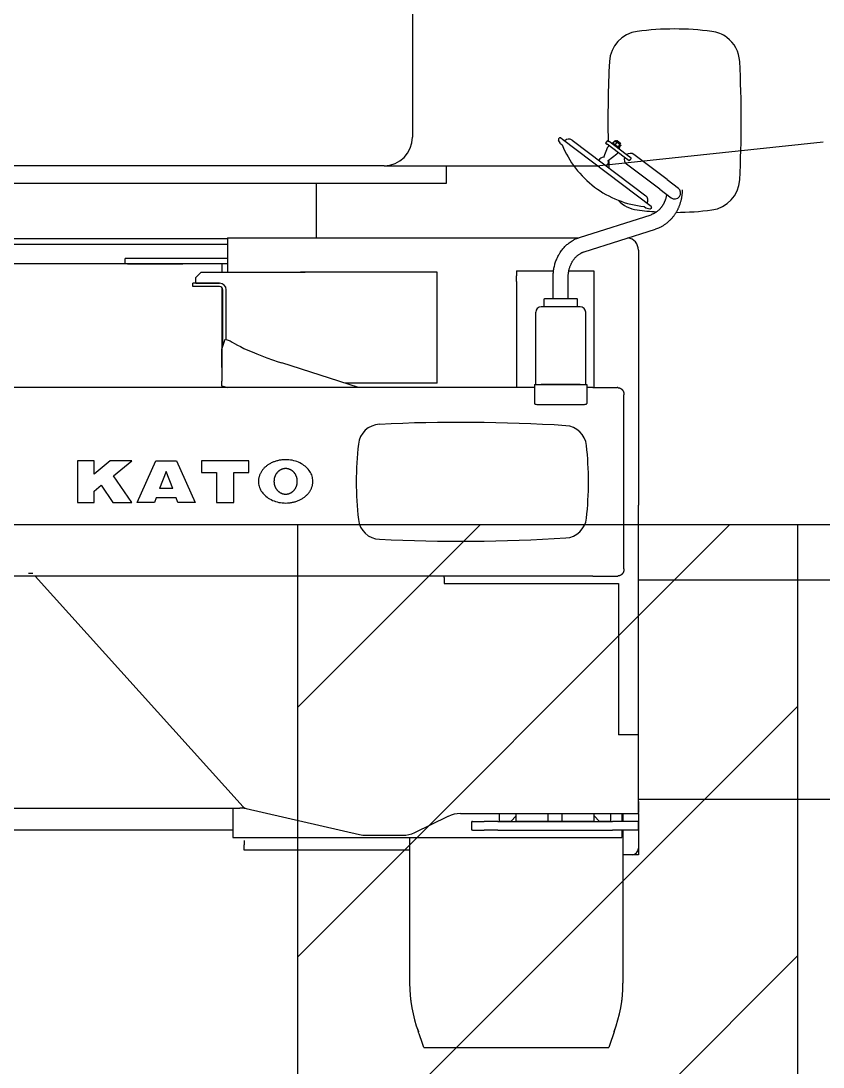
# Model space of a CAD drawing. Header units: millimetres. Extents: x -2078669 to -1085629, y -5987148 to 310365.
# Drawn here: x -1510401 to -1503181, y -1551335 to -1541923 of the extents above; entities that cross this region are included whole.
import ezdxf

# ---------------------------------------------------------------- set-up
doc = ezdxf.new("R2010")
doc.units = ezdxf.units.MM
doc.header["$LTSCALE"] = 500
for name, color, linetype, lineweight in [('D-BYP-STR8', 5, 'Continuous', 25), ('D-BYP-STRA', 1, 'Continuous', 25), ('D-BYP-STRB', 5, 'Continuous', 25), ('D-STR-STR1', 2, 'Continuous', 13), ('◆ワイプアウト', 4, 'Continuous', 13)]:
    doc.layers.add(name, color=color, linetype=linetype, lineweight=lineweight)

# ---------------------------------------------------------------- blocks, each defined once
blk = doc.blocks.new('A$Cbc34e4a9')
at = {"layer": 'D-BYP-STRB'}
for p, q in [((4348.2, 2020.3), (4348.2, 1796.5)), ((4618.2, 1792.9), (4777.9, 1672.6)), ((4638.3, 1789.2), (4768.3, 1691.3)), ((4733.1, 1765.4), (4702.2, 1788.7)), ((5087.3, 1787.5), (4685.3, 1745.3)), ((4692.4, 1760.4), (4700.1, 1779)), ((4729.5, 1760.6), (4698.6, 1783.9)), ((4700.4, 1754.4), (4716.1, 1766.9)), ((4806.6, 1720.2), (4746.7, 1765.3)), ((4297, 1745.3), (2149.4, 1745.3)), ((4297, 1745.3), (4685.3, 1745.3)), ((4409.1, 1745.3), (4409.1, 1713.5)), ((4793.5, 1702.9), (4733.6, 1748)), ((4210.1, 1713.5), (2073.1, 1713.5)), ((4174.6, 1713.5), (4174.6, 1615.5)), ((4409.1, 1713.5), (4210.1, 1713.5)), ((4806.6, 1720.2), (4826.8, 1705)), ((4793.5, 1702.9), (4813.7, 1687.6)), ((4649.1, 1616.4), (4777.7, 1657.1)), ((4657.3, 1590.5), (4785.9, 1631.2)), ((4015, 1613.5), (2885, 1613.5)), ((4015, 1603.5), (2885, 1603.5)), ((4015, 1615.5), (4646.5, 1615.5)), ((4015, 1615.5), (4015, 1553.9)), ((4755, 1593.5), (4755, 1490.5)), ((3831.2, 1568.5), (3068.8, 1568.5)), ((4005, 1568.5), (3670.5, 1568.5)), ((4015, 1578.5), (3831.2, 1578.5)), ((3835, 1568.5), (3935, 1568.5)), ((4015, 1568.5), (3935, 1568.5)), ((3968, 1553.9), (4155, 1553.9)), ((4269.7, 1553.9), (4146.5, 1553.9)), ((4392.9, 1553.9), (4269.7, 1553.9)), ((4392.9, 1353.9), (4392.9, 1553.9)), ((4535.5, 1556), (4571.7, 1556)), ((4571.7, 1556), (4602.1, 1556)), ((4601.4, 1506), (4601.4, 1545.6)), ((4628.6, 1506), (4628.6, 1545.6)), ((4629.6, 1556), (4674.5, 1556)), ((4674.5, 1556), (4674.5, 1346)), ((4001, 1533.9), (3953, 1533.9)), ((4001, 1527.9), (3953, 1527.9)), ((3958, 1533.9), (4001, 1533.9)), ((4005, 1526.3), (4005, 1357.5)), ((4535.5, 1537), (4535.5, 1346)), ((4007, 1421), (4007, 1521.9)), ((4013, 1432.2), (4013, 1521.9)), ((4013, 1432.2), (4013, 1521.9)), ((4615, 1506), (4586, 1506)), ((4644, 1506), (4615, 1506)), ((4650, 1491.5), (4580, 1491.5)), ((4755, 1490.5), (4755, 1396.7)), ((4570, 1361.5), (4570, 1481.5)), ((4660, 1361.5), (4660, 1481.5)), ((4005, 1382.1), (4005.1, 1415)), ((4755, 1396.7), (4755, 1290.5)), ((4251, 1346), (4113.2, 1390.4)), ((4568, 1346), (2332, 1346)), ((4269.7, 1353.9), (4226.5, 1353.9)), ((4392.9, 1353.9), (4269.7, 1353.9)), ((4568, 1351.5), (4568, 1317.3)), ((4580, 1351.5), (4650, 1351.5)), ((4650, 1351.5), (4580, 1351.5)), ((4650, 1351.5), (4580, 1351.5)), ((4662, 1351.5), (4662, 1317.3)), ((4662, 1342.5), (4662, 1317.3)), ((4673, 1346), (4716.9, 1346)), ((4728.9, 1197.5), (4728.9, 1333.3)), ((4580, 1315.4), (4650, 1315.4)), ((4755, 1290.5), (4755, 1173)), ((3745, 1214.5), (3745, 1139.5)), ((3775, 1214.5), (3745, 1214.5)), ((3804, 1214.5), (3775, 1190.5)), ((3775, 1190.5), (3775, 1214.5)), ((3843, 1214.5), (3804, 1214.5)), ((3810.3, 1187.4), (3843, 1214.5)), ((3852.9, 1139.5), (3886.4, 1214.5)), ((3886.4, 1214.5), (3923.4, 1214.5)), ((3923.4, 1214.5), (3956.9, 1139.5)), ((4053.4, 1214.5), (3968.4, 1214.5)), ((3968.4, 1214.5), (3968.4, 1193.5)), ((4053.4, 1193.5), (4053.4, 1214.5)), ((3843, 1139.5), (3810.3, 1187.4)), ((3904.9, 1195.2), (3892.8, 1164.5)), ((3917.1, 1164.5), (3904.9, 1195.2)), ((3968.4, 1193.5), (3995.4, 1193.5)), ((3995.4, 1193.5), (3995.4, 1139.5)), ((4026.4, 1139.5), (4026.4, 1193.5)), ((4026.4, 1193.5), (4053.4, 1193.5)), ((4728.9, 1019.7), (4728.9, 1197.5)), ((3788, 1170.3), (3809, 1139.5)), ((3775, 1139.5), (3775, 1159.5)), ((3917.1, 1164.5), (3892.8, 1164.5)), ((4755, 1160), (4755, 1134.5)), ((3745, 1139.5), (3775, 1139.5)), ((3809, 1139.5), (3843, 1139.5)), ((3883.9, 1139.5), (3852.9, 1139.5)), ((3922.8, 1147.5), (3887.1, 1147.5)), ((3956.9, 1139.5), (3925.9, 1139.5)), ((3995.4, 1139.5), (4026.4, 1139.5)), ((4755, 1001.2), (4755, 1121.5)), ((4673, 1007), (3570, 1007)), ((3669, 1007), (4043.4, 591.8)), ((4673, 1007), (4716.9, 1007)), ((4755, 909.7), (4755, 1001.2)), ((5605, 999.5), (4755, 999.5)), ((4405, 993.5), (4719, 993.5)), ((4719, 993.5), (4719, 721.5)), ((4755, 846.4), (4755, 909.7)), ((4755, 729.5), (4755, 846.4)), ((4755, 721.5), (4719, 721.5)), ((4755, 579.5), (4755, 721.5)), ((4755, 605.5), (6259.4, 605.5)), ((2845, 589.5), (4037.4, 589.5)), ((4025, 589.5), (4025, 536.5)), ((4048.6, 588.8), (4253, 541.8)), ((4352.3, 545.4), (4412.7, 574.6)), ((4434.4, 579.5), (4755, 579.5)), ((4456.3, 565.5), (4477.1, 565.5)), ((4501.9, 565.5), (4477.1, 565.5)), ((4501.9, 565.5), (4708.1, 565.5)), ((4525, 565.5), (4505, 565.5)), ((4592.5, 565.5), (4535, 565.5)), ((4617.5, 565.5), (4592.5, 565.5)), ((4638.6, 565.5), (4617.5, 565.5)), ((4675, 565.5), (4638.6, 565.5)), ((4705, 565.5), (4685, 565.5)), ((4732.9, 565.5), (4708.1, 565.5)), ((4753.7, 565.5), (4732.9, 565.5)), ((4755, 579.5), (4755, 517.1)), ((2875, 550.1), (4025, 550.1)), ((4456.3, 549.5), (4477.1, 549.5)), ((4501.9, 549.5), (4477.1, 549.5)), ((4501.9, 549.5), (4708.1, 549.5)), ((4732.9, 549.5), (4708.1, 549.5)), ((4727, 549.5), (4727, 274.6)), ((4727, 549.5), (4727, 275)), ((4753.7, 549.5), (4732.9, 549.5)), ((4025, 536.5), (4725, 536.5)), ((4264.2, 540.5), (4330.6, 540.5)), ((4343, 536.5), (4343, 274.6)), ((4343, 536.5), (4343, 275)), ((4727, 541.4), (4727, 274.6)), ((4727, 541.4), (4727, 276.5)), ((4343, 513.5), (4046.6, 513.5)), ((4727, 505.5), (4727, 274.3)), ((4727, 505.5), (4727, 274.3)), ((4727, 505.5), (4727, 274.7)), ((4727, 505.5), (4727, 276.2)), ((4368.6, 158.5), (4701.4, 158.5))]:
    blk.add_line(p, q, dxfattribs=at)
at = {"layer": 'D-BYP-STRB', "ltscale": 0.183354}
blk.add_line((4614.7, 1785), (4611.1, 1791.4), dxfattribs=at)
at = {"layer": 'D-BYP-STRB', "ltscale": 0.042098}
for p, q in [((4612.2, 1794.9), (4611.2, 1793.6)), ((4778.3, 1669.8), (4777.3, 1668.4))]:
    blk.add_line(p, q, dxfattribs=at)
at = {"layer": 'D-BYP-STRB', "ltscale": 0.100517}
blk.add_line((4615, 1795.3), (4618.2, 1792.9), dxfattribs=at)
at = {"layer": 'D-BYP-STRB', "ltscale": 0.081793}
blk.add_line((4635.7, 1791.2), (4638.3, 1789.2), dxfattribs=at)
at = {"layer": 'D-BYP-STRB', "ltscale": 0.149999}
for p, q in [((4699.3, 1790.9), (4695.7, 1786.1)), ((4741.8, 1758.9), (4738.2, 1754.1))]:
    blk.add_line(p, q, dxfattribs=at)
at = {"layer": 'D-BYP-STRB', "ltscale": 0.093085}
for p, q in [((4699.3, 1790.9), (4702.2, 1788.7)), ((4695.7, 1786.1), (4698.6, 1783.9))]:
    blk.add_line(p, q, dxfattribs=at)
at = {"layer": 'D-BYP-STRB', "ltscale": 0.13656}
for p, q in [((4709.1, 1785.4), (4712.4, 1789.7)), ((4713, 1782.4), (4716.3, 1786.8))]:
    blk.add_line(p, q, dxfattribs=at)
at = {"layer": 'D-BYP-STRB', "ltscale": 0.006377}
blk.add_line((4713.2, 1789.8), (4713, 1789.8), dxfattribs=at)
at = {"layer": 'D-BYP-STRB', "ltscale": 0.191604}
blk.add_line((4719.4, 1785.1), (4713.2, 1789.8), dxfattribs=at)
at = {"layer": 'D-BYP-STRB', "ltscale": 0.0625}
blk.add_line((4716.3, 1790.5), (4714.8, 1788.6), dxfattribs=at)
at = {"layer": 'D-BYP-STRB', "ltscale": 0.003943}
blk.add_line((4716.3, 1790.5), (4716.5, 1790.5), dxfattribs=at)
at = {"layer": 'D-BYP-STRB', "ltscale": 0.196058}
blk.add_line((4716.5, 1790.5), (4722.7, 1785.7), dxfattribs=at)
at = {"layer": 'D-BYP-STRB', "ltscale": 0.094659}
blk.add_line((4614.7, 1785), (4617.7, 1782.7), dxfattribs=at)
at = {"layer": 'D-BYP-STRB', "ltscale": 0.075001}
blk.add_line((4701.9, 1781.4), (4700.1, 1779), dxfattribs=at)
at = {"layer": 'D-BYP-STRB', "ltscale": 0.037499}
for p, q in [((4706.7, 1785.3), (4707.6, 1786.5)), ((4720.3, 1775), (4721.2, 1776.2))]:
    blk.add_line(p, q, dxfattribs=at)
at = {"layer": 'D-BYP-STRB', "ltscale": 0.061686}
for p, q in [((4708.7, 1783.8), (4706.7, 1785.3)), ((4709.6, 1785), (4707.6, 1786.5))]:
    blk.add_line(p, q, dxfattribs=at)
at = {"layer": 'D-BYP-STRB', "ltscale": 0.363314}
for p, q in [((4720.3, 1775), (4708.7, 1783.8)), ((4721.2, 1776.2), (4709.6, 1785))]:
    blk.add_line(p, q, dxfattribs=at)
at = {"layer": 'D-BYP-STRB', "ltscale": 0.136559}
for p, q in [((4718.3, 1778.4), (4721.6, 1782.8)), ((4719.8, 1777.3), (4723.1, 1781.7))]:
    blk.add_line(p, q, dxfattribs=at)
at = {"layer": 'D-BYP-STRB', "ltscale": 0.108247}
blk.add_line((4722.8, 1782.5), (4719.4, 1785.1), dxfattribs=at)
at = {"layer": 'D-BYP-STRB', "ltscale": 0.062501}
blk.add_line((4722.7, 1785.7), (4721.2, 1783.7), dxfattribs=at)
at = {"layer": 'D-BYP-STRB', "ltscale": 0.006376}
blk.add_line((4722.8, 1782.5), (4722.9, 1782.3), dxfattribs=at)
at = {"layer": 'D-BYP-STRB', "ltscale": 0.004926}
blk.add_line((4692.4, 1760.4), (4692.5, 1760.3), dxfattribs=at)
at = {"layer": 'D-BYP-STRB', "ltscale": 0.075}
blk.add_line((4717.9, 1769.3), (4716.1, 1766.9), dxfattribs=at)
at = {"layer": 'D-BYP-STRB', "ltscale": 0.271252}
blk.add_line((4738.2, 1754.1), (4729.5, 1760.6), dxfattribs=at)
at = {"layer": 'D-BYP-STRB', "ltscale": 0.27125}
blk.add_line((4741.8, 1758.9), (4733.1, 1765.4), dxfattribs=at)
at = {"layer": 'D-BYP-STRB', "ltscale": 0.096141}
blk.add_line((4765, 1671.7), (4768.1, 1669.4), dxfattribs=at)
at = {"layer": 'D-BYP-STRB', "ltscale": 0.183355}
blk.add_line((4768.1, 1669.4), (4775.2, 1667.7), dxfattribs=at)
at = {"layer": 'D-BYP-STRB', "ltscale": 0.25}
for p, q in [((3831.2, 1568.5), (3831.2, 1578.5)), ((3958, 1533.9), (3958, 1543.9)), ((4570, 1351.5), (4570, 1361.5)), ((4660, 1351.5), (4660, 1361.5)), ((4570, 1351.5), (4580, 1351.5)), ((4570, 1351.5), (4580, 1351.5)), ((4650, 1351.5), (4660, 1351.5)), ((4650, 1351.5), (4660, 1351.5)), ((4675, 565.5), (4675, 575.5)), ((4045, 513.5), (4045, 523.5))]:
    blk.add_line(p, q, dxfattribs=at)
at = {"layer": 'D-BYP-STRB', "ltscale": 0.096155}
blk.add_line((3835, 1568.5), (3831.2, 1568.5), dxfattribs=at)
at = {"layer": 'D-BYP-STRB', "ltscale": 0.100021}
blk.add_line((4005, 1568.5), (4005, 1564.5), dxfattribs=at)
at = {"layer": 'D-BYP-STRB', "ltscale": 0.241457}
blk.add_line((4014.7, 1568.5), (4005, 1568.5), dxfattribs=at)
at = {"layer": 'D-BYP-STRB', "ltscale": 0.011261}
blk.add_line((4005, 1564.5), (4005, 1564), dxfattribs=at)
at = {"layer": 'D-BYP-STRB', "ltscale": 0.2543}
blk.add_line((4005, 1564), (4005, 1553.9), dxfattribs=at)
at = {"layer": 'D-BYP-STRB', "ltscale": 0.008517}
blk.add_line((4015, 1568.5), (4014.7, 1568.5), dxfattribs=at)
at = {"layer": 'D-BYP-STRB', "ltscale": 0.353553}
for p, q in [((3958, 1543.9), (3968, 1553.9)), ((4535, 575.5), (4525, 565.5)), ((4675, 575.5), (4685, 565.5))]:
    blk.add_line(p, q, dxfattribs=at)
at = {"layer": 'D-BYP-STRB', "ltscale": 0.225}
blk.add_line((4535.5, 1556), (4535.5, 1547), dxfattribs=at)
at = {"layer": 'D-BYP-STRB', "ltscale": 0.15}
blk.add_line((3953, 1527.9), (3953, 1533.9), dxfattribs=at)
at = {"layer": 'D-BYP-STRB', "ltscale": 0.3375}
for p, q in [((4585, 1491.5), (4585, 1505)), ((4645, 1491.5), (4645, 1505))]:
    blk.add_line(p, q, dxfattribs=at)
at = {"layer": 'D-BYP-STRB', "ltscale": 0.468939}
blk.add_line((4005.1, 1415), (4010.8, 1432.9), dxfattribs=at)
at = {"layer": 'D-BYP-STRB', "ltscale": 0.249999}
blk.add_line((4010.8, 1432.9), (4020.3, 1429.9), dxfattribs=at)
at = {"layer": 'D-BYP-STRB', "ltscale": 0.001692}
blk.add_line((4005.1, 1400.4), (4005, 1400.4), dxfattribs=at)
at = {"layer": 'D-BYP-STRB', "ltscale": 0.213986}
blk.add_line((4005, 1382.1), (4005, 1390.7), dxfattribs=at)
at = {"layer": 'D-BYP-STRB', "ltscale": 0.000984}
blk.add_line((4005, 1390.7), (4005, 1390.7), dxfattribs=at)
at = {"layer": 'D-BYP-STRB', "ltscale": 0.197272}
blk.add_line((4005, 1349.6), (4005, 1357.5), dxfattribs=at)
at = {"layer": 'D-BYP-STRB', "ltscale": 0.009631}
blk.add_line((4004.9, 1349.2), (4004.9, 1349.6), dxfattribs=at)
at = {"layer": 'D-BYP-STRB', "ltscale": 0.003011}
blk.add_line((4004.9, 1349.6), (4005, 1349.6), dxfattribs=at)
at = {"layer": 'D-BYP-STRB', "ltscale": 0.272823}
blk.add_line((4004.9, 1349.2), (4015.3, 1346), dxfattribs=at)
at = {"layer": 'D-BYP-STRB', "ltscale": 0.080069}
blk.add_line((4005, 1349.2), (4005, 1346), dxfattribs=at)
at = {"layer": 'D-BYP-STRB', "ltscale": 3.4e-05}
blk.add_line((4383.2, 1347.5), (4383.2, 1347.5), dxfattribs=at)
at = {"layer": 'D-BYP-STRB', "ltscale": 0.3}
for p, q in [((4568, 1351.5), (4580, 1351.5)), ((4650, 1351.5), (4662, 1351.5)), ((4755, 597.5), (4755, 585.5))]:
    blk.add_line(p, q, dxfattribs=at)
at = {"layer": 'D-BYP-STRB', "ltscale": 0.275003}
blk.add_line((4673, 1346), (4662, 1346), dxfattribs=at)
at = {"layer": 'D-BYP-STRB', "ltscale": 0.000937}
blk.add_line((4673, 1346), (4673, 1345.9), dxfattribs=at)
blk.add_line((4673, 1346), (4673, 1345.9), dxfattribs=at)
at = {"layer": 'D-BYP-STRB', "ltscale": 0.003687}
blk.add_line((4755, 1329.8), (4755, 1329.7), dxfattribs=at)
at = {"layer": 'D-BYP-STRB', "ltscale": 0.421861}
blk.add_line((3775, 1159.5), (3788, 1170.3), dxfattribs=at)
at = {"layer": 'D-BYP-STRB', "ltscale": 0.325}
for p, q in [((4755, 1173), (4755, 1160)), ((4755, 1121.5), (4755, 1134.5))]:
    blk.add_line(p, q, dxfattribs=at)
at = {"layer": 'D-BYP-STRB', "ltscale": 0.215127}
blk.add_line((3887.1, 1147.5), (3883.9, 1139.5), dxfattribs=at)
at = {"layer": 'D-BYP-STRB', "ltscale": 0.215128}
blk.add_line((3925.9, 1139.5), (3922.8, 1147.5), dxfattribs=at)
at = {"layer": 'D-BYP-STRB', "ltscale": 0.201971}
for p, q in [((3665, 1011.4), (3656.9, 1011.4)), ((4045.5, 589.5), (4037.4, 589.5))]:
    blk.add_line(p, q, dxfattribs=at)
at = {"layer": 'D-BYP-STRB', "ltscale": 0.062915}
blk.add_line((4405, 1004.5), (4405, 1007), dxfattribs=at)
at = {"layer": 'D-BYP-STRB', "ltscale": 0.275}
blk.add_line((4405, 1004.5), (4405, 993.5), dxfattribs=at)
at = {"layer": 'D-BYP-STRB', "ltscale": 0.000424}
blk.add_line((4755, 944.6), (4755, 944.6), dxfattribs=at)
at = {"layer": 'D-BYP-STRB', "ltscale": 3.7e-05}
blk.add_line((4755, 933.5), (4755, 933.5), dxfattribs=at)
at = {"layer": 'D-BYP-STRB', "ltscale": 0.2}
blk.add_line((4755, 721.5), (4755, 729.5), dxfattribs=at)
at = {"layer": 'D-BYP-STRB', "ltscale": 0.025}
blk.add_line((4755, 601.5), (4755, 602.5), dxfattribs=at)
at = {"layer": 'D-BYP-STRB', "ltscale": 0.078563}
blk.add_line((4045.5, 589.5), (4043.4, 591.8), dxfattribs=at)
at = {"layer": 'D-BYP-STRB', "ltscale": 0.025912}
blk.add_line((4045.5, 589.5), (4046.5, 589.5), dxfattribs=at)
at = {"layer": 'D-BYP-STRB', "ltscale": 0.1}
for p, q in [((4755, 601.5), (4755, 597.5)), ((4535, 575.5), (4535, 579.5)), ((4675, 575.5), (4675, 579.5)), ((4755, 505.5), (4751, 505.5))]:
    blk.add_line(p, q, dxfattribs=at)
at = {"layer": 'D-BYP-STRB', "ltscale": 0.101416}
blk.add_line((4755, 585.5), (4755, 581.4), dxfattribs=at)
at = {"layer": 'D-BYP-STRB', "ltscale": 0.031985}
for p, q in [((4456.3, 565.5), (4455, 565.5)), ((4755, 565.5), (4753.7, 565.5)), ((4456.3, 549.5), (4455, 549.5)), ((4755, 549.5), (4753.7, 549.5))]:
    blk.add_line(p, q, dxfattribs=at)
at = {"layer": 'D-BYP-STRB', "ltscale": 0.4}
for p, q in [((4455, 549.5), (4455, 565.5)), ((4755, 549.5), (4755, 565.5)), ((4755, 549.5), (4755, 565.5))]:
    blk.add_line(p, q, dxfattribs=at)
at = {"layer": 'D-BYP-STRB', "ltscale": 0.35}
for p, q in [((4505, 565.5), (4505, 579.5)), ((4535, 565.5), (4535, 579.5)), ((4592.5, 565.5), (4592.5, 579.5)), ((4617.5, 565.5), (4617.5, 579.5)), ((4705, 565.5), (4705, 579.5)), ((4725, 579.5), (4725, 565.5)), ((4727, 579.5), (4727, 565.5)), ((4727, 579.5), (4727, 565.5)), ((4727, 579.5), (4727, 565.5)), ((4727, 579.5), (4727, 565.5))]:
    blk.add_line(p, q, dxfattribs=at)
at = {"layer": 'D-BYP-STRB', "ltscale": 0.324982}
blk.add_line((4725, 549.5), (4725, 536.5), dxfattribs=at)
at = {"layer": 'D-BYP-STRB', "ltscale": 0.202637}
blk.add_line((4727, 549.5), (4727, 541.4), dxfattribs=at)
at = {"layer": 'D-BYP-STRB', "ltscale": 0.197791}
blk.add_line((4045, 531.4), (4045, 523.5), dxfattribs=at)
at = {"layer": 'D-BYP-STRB', "ltscale": 0.039999}
blk.add_line((4046.6, 513.5), (4045, 513.5), dxfattribs=at)
at = {"layer": 'D-BYP-STRB', "ltscale": 0.28996}
blk.add_line((4755, 517.1), (4755, 505.5), dxfattribs=at)
at = {"layer": 'D-BYP-STRB', "ltscale": 0.410022}
blk.add_line((4743.4, 505.5), (4727, 505.5), dxfattribs=at)
at = {"layer": 'D-BYP-STRB', "ltscale": 0.185287}
blk.add_line((4751, 505.5), (4743.6, 505.5), dxfattribs=at)
at = {"layer": 'D-BYP-STRB', "ltscale": 0.048212}
for p, q in [((4727, 276.5), (4727, 274.6)), ((4727, 276.2), (4727, 274.3))]:
    blk.add_line(p, q, dxfattribs=at)
at = {"layer": 'D-BYP-STRB'}
for points in [[(4713, 1789.8), (4712.9, 1789.8), (4712.8, 1789.8), (4712.7, 1789.8), (4712.6, 1789.8), (4712.5, 1789.8), (4712.4, 1789.7)], [(4712.4, 1789.7), (4712.7, 1789.7), (4713, 1789.6), (4713.2, 1789.5), (4713.5, 1789.4), (4713.7, 1789.3), (4713.9, 1789.1), (4714.1, 1789), (4714.3, 1788.9), (4714.5, 1788.8), (4714.7, 1788.6), (4714.9, 1788.5), (4715.1, 1788.3), (4715.3, 1788.2), (4715.4, 1788), (4715.6, 1787.8), (4715.8, 1787.6), (4715.9, 1787.3), (4716.1, 1787.1), (4716.3, 1786.8)], [(4719.4, 1785.1), (4719.1, 1785.3), (4718.9, 1785.5), (4718.7, 1785.6), (4718.4, 1785.8), (4718.1, 1785.9), (4717.9, 1786.1), (4717.6, 1786.2), (4717.3, 1786.4), (4717, 1786.5), (4716.6, 1786.7), (4716.3, 1786.8)], [(4719.4, 1785.1), (4719.7, 1784.9), (4720, 1784.6), (4720.3, 1784.3), (4720.6, 1784), (4721, 1783.6), (4721.3, 1783.2), (4721.6, 1782.8)], [(4721.6, 1782.8), (4721.8, 1782.8), (4721.9, 1782.8), (4722.1, 1782.8), (4722.2, 1782.8), (4722.3, 1782.8), (4722.4, 1782.8), (4722.5, 1782.8), (4722.6, 1782.7), (4722.6, 1782.7), (4722.7, 1782.6), (4722.8, 1782.6), (4722.8, 1782.5), (4722.9, 1782.4), (4722.9, 1782.3)], [(4722.9, 1782.3), (4723, 1782.2), (4723, 1782.1), (4723, 1782), (4723, 1781.9), (4723, 1781.8), (4723.1, 1781.7)], [(4833.6, 1702), (4833.6, 1700.7), (4833.6, 1699.4), (4833.5, 1698.1), (4833.5, 1696.8), (4833.4, 1695.5), (4833.3, 1694.3), (4833.1, 1693), (4833, 1691.7), (4832.8, 1690.4), (4832.6, 1689.1), (4832.4, 1687.8), (4832.2, 1686.6), (4831.9, 1685.3), (4831.6, 1684), (4831.3, 1682.8), (4831, 1681.5), (4830.7, 1680.3), (4830.3, 1679), (4830, 1677.8), (4829.6, 1676.6), (4829.2, 1675.3), (4828.7, 1674.1), (4828.3, 1672.9), (4827.8, 1671.7), (4827.4, 1670.7), (4827, 1669.7), (4826.5, 1668.7), (4826, 1667.7), (4825.6, 1666.7), (4825.1, 1665.7), (4824.6, 1664.7), (4824.1, 1663.7), (4823.4, 1662.5), (4822.7, 1661.4), (4822.1, 1660.3), (4821.4, 1659.2), (4820.7, 1658.2), (4820, 1657.1), (4819.3, 1656.1), (4818.5, 1655), (4817.8, 1654), (4817, 1653), (4816.2, 1652.1), (4815.4, 1651.1), (4814.6, 1650.1), (4813.7, 1649.2), (4812.9, 1648.3), (4812, 1647.4), (4811.1, 1646.5), (4809.9, 1645.4), (4808.7, 1644.3), (4807.5, 1643.2), (4806.2, 1642.1), (4804.8, 1641.1), (4803.5, 1640.1), (4802.5, 1639.4), (4801.4, 1638.7), (4800.4, 1638), (4799.3, 1637.3), (4798.3, 1636.7), (4797.2, 1636.1), (4796.1, 1635.5), (4795, 1634.9), (4793.6, 1634.3), (4792.2, 1633.6), (4790.8, 1633), (4789.4, 1632.4), (4787.7, 1631.8), (4785.9, 1631.2)], [(4805.8, 1693.6), (4805.6, 1692.8), (4805.5, 1691.9), (4805.3, 1691), (4805.1, 1690.2), (4804.9, 1689.4), (4804.7, 1688.5), (4804.5, 1687.7), (4804.3, 1686.9), (4804, 1686), (4803.8, 1685.2), (4803.5, 1684.4), (4803.2, 1683.6), (4802.9, 1682.8), (4802.6, 1682), (4802.4, 1681.3), (4802.1, 1680.7), (4801.8, 1680), (4801.5, 1679.4), (4801.2, 1678.7), (4800.9, 1678.1), (4800.5, 1677.4), (4800.2, 1676.8), (4799.8, 1676), (4799.4, 1675.3), (4799, 1674.6), (4798.5, 1673.9), (4798.1, 1673.3), (4797.6, 1672.6), (4797.2, 1671.9), (4796.7, 1671.3), (4796.3, 1670.7), (4795.8, 1670), (4795.3, 1669.4), (4794.8, 1668.8), (4794.3, 1668.2), (4793.8, 1667.7), (4793.2, 1667.1), (4792.7, 1666.6), (4792.2, 1666), (4791.5, 1665.3), (4790.7, 1664.7), (4790, 1664), (4789.2, 1663.4), (4788.4, 1662.8), (4787.6, 1662.2), (4787, 1661.8), (4786.4, 1661.4), (4785.8, 1661), (4785.2, 1660.6), (4784.6, 1660.2), (4784, 1659.9), (4783.4, 1659.5), (4782.8, 1659.2), (4782, 1658.8), (4781.2, 1658.5), (4780.4, 1658.1), (4779.6, 1657.8), (4778.7, 1657.5), (4777.7, 1657.1)], [(4601.4, 1545.6), (4601.4, 1547.5), (4601.5, 1549.5), (4601.6, 1551.4), (4601.8, 1553.3), (4602, 1555.3), (4602.2, 1557.2), (4602.5, 1559.1), (4602.9, 1561), (4603.3, 1562.9), (4603.7, 1564.8), (4604.2, 1566.7), (4604.7, 1568.6), (4605.2, 1570.4), (4605.9, 1572.3), (4606.5, 1574.1), (4607.2, 1575.9), (4608.1, 1577.9), (4609, 1579.9), (4609.9, 1581.9), (4611, 1583.9), (4611.8, 1585.3), (4612.6, 1586.7), (4613.4, 1588.1), (4614.3, 1589.4), (4615.4, 1591), (4616.5, 1592.6), (4617.6, 1594.1), (4618.8, 1595.5), (4620, 1597), (4621.3, 1598.4), (4622.6, 1599.8), (4623.9, 1601.1), (4625.1, 1602.2), (4626.3, 1603.3), (4627.6, 1604.4), (4628.8, 1605.5), (4630.5, 1606.7), (4632.2, 1608), (4633.9, 1609.1), (4635.7, 1610.3), (4636.9, 1611), (4638.1, 1611.6), (4639.3, 1612.3), (4640.6, 1612.9), (4641.8, 1613.5), (4643.1, 1614.1), (4644.3, 1614.6), (4645.6, 1615.2), (4647.4, 1615.8), (4649.1, 1616.4)], [(4628.6, 1545.6), (4628.6, 1546.9), (4628.7, 1548.2), (4628.7, 1549.5), (4628.8, 1550.8), (4629, 1552.1), (4629.2, 1553.4), (4629.4, 1554.7), (4629.6, 1555.9), (4629.8, 1557.2), (4630.1, 1558.5), (4630.4, 1559.7), (4630.8, 1560.9), (4631.2, 1562.2), (4631.6, 1563.4), (4632, 1564.6), (4632.4, 1565.7), (4633, 1567.1), (4633.6, 1568.4), (4634.2, 1569.7), (4634.9, 1570.9), (4635.4, 1571.8), (4635.9, 1572.7), (4636.4, 1573.6), (4637, 1574.4), (4637.7, 1575.4), (4638.4, 1576.4), (4639.1, 1577.3), (4639.8, 1578.2), (4640.6, 1579.1), (4641.3, 1580), (4642.1, 1580.8), (4642.9, 1581.6), (4643.6, 1582.3), (4644.4, 1583), (4645.1, 1583.6), (4645.8, 1584.2), (4646.8, 1585), (4647.8, 1585.7), (4648.8, 1586.4), (4649.8, 1587), (4650.5, 1587.4), (4651.2, 1587.8), (4651.9, 1588.2), (4652.6, 1588.5), (4653.3, 1588.9), (4654, 1589.2), (4654.7, 1589.5), (4655.4, 1589.8), (4656.4, 1590.1), (4657.3, 1590.5)], [(4585, 1505), (4585, 1505.3), (4585.1, 1505.5), (4585.3, 1505.7), (4585.5, 1505.9), (4585.7, 1505.9), (4586, 1506)], [(4020.3, 1429.9), (4023.9, 1427.7), (4028.1, 1425.2), (4033, 1422.5), (4038.6, 1419.7), (4044.9, 1416.6), (4051.9, 1413.4), (4059.6, 1410.1), (4067.9, 1406.7), (4076.9, 1403.1), (4086.3, 1399.6), (4096.2, 1396.1), (4106.4, 1392.6), (4113.2, 1390.4)], [(4717.9, 1346), (4718.1, 1346), (4718.4, 1346), (4718.6, 1345.9), (4718.9, 1345.9), (4719.2, 1345.9), (4719.4, 1345.8), (4719.7, 1345.8), (4719.9, 1345.7), (4720.2, 1345.7), (4720.4, 1345.6), (4720.7, 1345.6), (4720.9, 1345.5), (4721.1, 1345.4), (4721.4, 1345.3), (4721.6, 1345.2), (4721.8, 1345.1), (4722.1, 1345), (4722.3, 1344.9), (4722.5, 1344.8), (4722.7, 1344.7), (4722.9, 1344.6), (4723.1, 1344.5), (4723.3, 1344.3), (4723.5, 1344.2), (4723.7, 1344.1), (4723.9, 1343.9), (4724.1, 1343.8), (4724.3, 1343.6), (4724.5, 1343.5), (4724.7, 1343.3), (4724.8, 1343.2), (4725, 1343), (4725.2, 1342.9), (4725.3, 1342.7), (4725.5, 1342.5), (4725.7, 1342.4), (4725.8, 1342.2), (4725.9, 1342), (4726.1, 1341.9), (4726.2, 1341.7), (4726.4, 1341.5), (4726.5, 1341.3), (4726.6, 1341.1), (4726.7, 1341), (4726.9, 1340.8), (4727, 1340.6), (4727.1, 1340.4), (4727.2, 1340.2), (4727.3, 1340), (4727.4, 1339.8), (4727.5, 1339.6), (4727.6, 1339.5), (4727.7, 1339.3), (4727.8, 1339.1), (4727.8, 1338.9), (4727.9, 1338.7), (4728, 1338.5), (4728.1, 1338.3), (4728.1, 1338.1), (4728.2, 1337.9), (4728.3, 1337.7), (4728.3, 1337.5), (4728.4, 1337.3), (4728.5, 1337.1), (4728.5, 1336.8), (4728.6, 1336.4), (4728.7, 1336.1), (4728.7, 1335.8), (4728.8, 1335.5), (4728.8, 1335.3), (4728.8, 1335.1), (4728.9, 1334.9), (4728.9, 1334.7), (4728.9, 1334.5), (4728.9, 1334.4), (4728.9, 1334.2), (4728.9, 1334), (4728.9, 1333.8), (4728.9, 1333.6), (4728.9, 1333.3)], [(4568, 1317.3), (4568, 1317.2), (4568.1, 1317.1), (4568.4, 1316.8), (4569, 1316.5), (4570.1, 1316.2), (4571.8, 1315.9), (4574.2, 1315.6), (4577.2, 1315.4), (4580, 1315.4)], [(4650, 1315.4), (4651.7, 1315.4), (4653.4, 1315.5), (4655, 1315.6), (4656.5, 1315.7), (4657.8, 1315.8), (4658.9, 1316), (4659.8, 1316.2), (4660.6, 1316.4), (4661.1, 1316.6), (4661.5, 1316.7), (4661.7, 1316.9), (4661.9, 1317), (4662, 1317.2), (4662, 1317.3)], [(4140.9, 1177.3), (4140.9, 1177.9), (4140.9, 1178.5), (4140.9, 1179.1), (4140.8, 1179.7), (4140.7, 1180.4), (4140.7, 1181), (4140.6, 1181.6), (4140.5, 1182.2), (4140.3, 1182.8), (4140.2, 1183.4), (4140, 1184), (4139.9, 1184.6), (4139.7, 1185.2), (4139.5, 1185.7), (4139.3, 1186.3), (4139, 1186.9), (4138.8, 1187.4), (4138.5, 1188), (4138.3, 1188.5), (4138, 1189.1), (4137.7, 1189.6), (4137.4, 1190.1), (4137, 1190.6), (4136.7, 1191.1), (4136.3, 1191.6), (4136, 1192.1), (4135.6, 1192.6), (4135.2, 1193.1), (4134.8, 1193.5), (4134.4, 1193.9), (4134, 1194.4), (4133.6, 1194.8), (4133.1, 1195.2), (4132.7, 1195.6), (4132.2, 1196), (4131.7, 1196.3), (4131.2, 1196.7), (4130.8, 1197), (4130.3, 1197.3), (4129.7, 1197.6), (4129.2, 1197.9), (4128.7, 1198.2), (4128.2, 1198.4), (4127.6, 1198.7), (4127.1, 1198.9), (4126.5, 1199.1), (4126, 1199.3), (4125.4, 1199.5), (4124.9, 1199.6), (4124.3, 1199.8), (4123.7, 1199.9), (4123.1, 1200), (4122.6, 1200.1), (4122, 1200.2), (4121.4, 1200.2), (4120.8, 1200.3), (4120.2, 1200.3), (4119.6, 1200.3), (4119.1, 1200.3), (4118.5, 1200.2), (4117.9, 1200.2), (4117.3, 1200.1), (4116.7, 1200), (4116.2, 1199.9), (4115.6, 1199.8), (4115, 1199.6), (4114.4, 1199.5), (4113.9, 1199.3), (4113.3, 1199.1), (4112.8, 1198.9), (4112.2, 1198.7), (4111.7, 1198.4), (4111.2, 1198.2), (4110.6, 1197.9), (4110.1, 1197.6), (4109.6, 1197.3), (4109.1, 1197), (4108.6, 1196.7), (4108.1, 1196.3), (4107.7, 1196), (4107.2, 1195.6), (4106.8, 1195.2), (4106.3, 1194.8), (4105.9, 1194.4), (4105.5, 1193.9), (4105, 1193.5), (4104.6, 1193.1), (4104.3, 1192.6), (4103.9, 1192.1), (4103.5, 1191.6), (4103.2, 1191.1), (4102.8, 1190.6), (4102.5, 1190.1), (4102.2, 1189.6), (4101.9, 1189.1), (4101.6, 1188.5), (4101.3, 1188), (4101.1, 1187.4), (4100.8, 1186.9), (4100.6, 1186.3), (4100.4, 1185.7), (4100.2, 1185.2), (4100, 1184.6), (4099.8, 1184), (4099.7, 1183.4), (4099.5, 1182.8), (4099.4, 1182.2), (4099.3, 1181.6), (4099.2, 1181), (4099.1, 1180.4), (4099.1, 1179.7), (4099, 1179.1), (4099, 1178.5), (4098.9, 1177.9), (4098.9, 1177.3)], [(4098.9, 1177.3), (4098.9, 1176.7), (4099, 1176.1), (4099, 1175.4), (4099.1, 1174.8), (4099.1, 1174.2), (4099.2, 1173.6), (4099.3, 1173), (4099.4, 1172.4), (4099.5, 1171.8), (4099.7, 1171.2), (4099.8, 1170.6), (4100, 1170), (4100.2, 1169.4), (4100.4, 1168.8), (4100.6, 1168.3), (4100.8, 1167.7), (4101.1, 1167.1), (4101.3, 1166.6), (4101.6, 1166), (4101.9, 1165.5), (4102.2, 1165), (4102.5, 1164.4), (4102.8, 1163.9), (4103.2, 1163.4), (4103.5, 1162.9), (4103.9, 1162.4), (4104.3, 1162), (4104.6, 1161.5), (4105, 1161.1), (4105.5, 1160.6), (4105.9, 1160.2), (4106.3, 1159.8), (4106.8, 1159.4), (4107.2, 1159), (4107.7, 1158.6), (4108.1, 1158.3), (4108.6, 1157.9), (4109.1, 1157.6), (4109.6, 1157.2), (4110.1, 1156.9), (4110.6, 1156.7), (4111.2, 1156.4), (4111.7, 1156.1), (4112.2, 1155.9), (4112.8, 1155.7), (4113.3, 1155.4), (4113.9, 1155.3), (4114.4, 1155.1), (4115, 1154.9), (4115.6, 1154.8), (4116.2, 1154.7), (4116.7, 1154.6), (4117.3, 1154.5), (4117.9, 1154.4), (4118.5, 1154.3), (4119.1, 1154.3), (4119.6, 1154.3), (4120.2, 1154.3), (4120.8, 1154.3), (4121.4, 1154.3), (4122, 1154.4), (4122.6, 1154.5), (4123.1, 1154.6), (4123.7, 1154.7), (4124.3, 1154.8), (4124.9, 1154.9), (4125.4, 1155.1), (4126, 1155.3), (4126.5, 1155.4), (4127.1, 1155.7), (4127.6, 1155.9), (4128.2, 1156.1), (4128.7, 1156.4), (4129.2, 1156.7), (4129.7, 1156.9), (4130.3, 1157.2), (4130.8, 1157.6), (4131.2, 1157.9), (4131.7, 1158.3), (4132.2, 1158.6), (4132.7, 1159), (4133.1, 1159.4), (4133.6, 1159.8), (4134, 1160.2), (4134.4, 1160.6), (4134.8, 1161.1), (4135.2, 1161.5), (4135.6, 1162), (4136, 1162.4), (4136.3, 1162.9), (4136.7, 1163.4), (4137, 1163.9), (4137.4, 1164.4), (4137.7, 1165), (4138, 1165.5), (4138.3, 1166), (4138.5, 1166.6), (4138.8, 1167.1), (4139, 1167.7), (4139.3, 1168.3), (4139.5, 1168.8), (4139.7, 1169.4), (4139.9, 1170), (4140, 1170.6), (4140.2, 1171.2), (4140.3, 1171.8), (4140.5, 1172.4), (4140.6, 1173), (4140.7, 1173.6), (4140.7, 1174.2), (4140.8, 1174.8), (4140.9, 1175.4), (4140.9, 1176.1), (4140.9, 1176.7), (4140.9, 1177.3)], [(4728.9, 1019.7), (4728.9, 1019.4), (4728.9, 1019.2), (4728.9, 1019), (4728.9, 1018.8), (4728.9, 1018.6), (4728.9, 1018.4), (4728.9, 1018.3), (4728.9, 1018.1), (4728.8, 1017.9), (4728.8, 1017.7), (4728.8, 1017.5), (4728.7, 1017.2), (4728.7, 1016.9), (4728.6, 1016.6), (4728.5, 1016.2), (4728.5, 1015.9), (4728.4, 1015.7), (4728.3, 1015.5), (4728.3, 1015.3), (4728.2, 1015.1), (4728.1, 1014.9), (4728.1, 1014.7), (4728, 1014.5), (4727.9, 1014.3), (4727.8, 1014.1), (4727.8, 1013.9), (4727.7, 1013.7), (4727.6, 1013.5), (4727.5, 1013.4), (4727.4, 1013.2), (4727.3, 1013), (4727.2, 1012.8), (4727.1, 1012.6), (4727, 1012.4), (4726.9, 1012.2), (4726.7, 1012), (4726.6, 1011.9), (4726.5, 1011.7), (4726.4, 1011.5), (4726.2, 1011.3), (4726.1, 1011.1), (4725.9, 1011), (4725.8, 1010.8), (4725.7, 1010.6), (4725.5, 1010.5), (4725.3, 1010.3), (4725.2, 1010.1), (4725, 1010), (4724.8, 1009.8), (4724.7, 1009.7), (4724.5, 1009.5), (4724.3, 1009.4), (4724.1, 1009.2), (4723.9, 1009.1), (4723.7, 1008.9), (4723.5, 1008.8), (4723.3, 1008.7), (4723.1, 1008.5), (4722.9, 1008.4), (4722.7, 1008.3), (4722.5, 1008.2), (4722.3, 1008.1), (4722.1, 1008), (4721.8, 1007.9), (4721.6, 1007.8), (4721.4, 1007.7), (4721.1, 1007.6), (4720.9, 1007.5), (4720.7, 1007.4), (4720.4, 1007.4), (4720.2, 1007.3), (4719.9, 1007.3), (4719.7, 1007.2), (4719.4, 1007.2), (4719.2, 1007.1), (4718.9, 1007.1), (4718.6, 1007.1), (4718.4, 1007), (4718.1, 1007), (4717.9, 1007)]]:
    blk.add_lwpolyline(points, dxfattribs=at)
blk.add_lwpolyline([(4070.9, 1177.3), (4071, 1175.1), (4071.3, 1172.8), (4071.7, 1170.6), (4072.2, 1168.4), (4072.9, 1166.3), (4073.8, 1164.1), (4074.9, 1162), (4076, 1159.9), (4077.4, 1157.9), (4078.9, 1156), (4080.6, 1154.1), (4082.4, 1152.2), (4084.4, 1150.5), (4086.5, 1148.8), (4088.7, 1147.2), (4091.1, 1145.7), (4093.6, 1144.4), (4096.2, 1143.1), (4099, 1142), (4101.8, 1141.1), (4104.7, 1140.2), (4107.7, 1139.5), (4110.7, 1139), (4113.8, 1138.6), (4117, 1138.4), (4120.1, 1138.3), (4123.2, 1138.4), (4124.8, 1138.5), (4126.3, 1138.6), (4127.9, 1138.8), (4129.4, 1139), (4131, 1139.3), (4132.5, 1139.6), (4134, 1139.9), (4135.5, 1140.3), (4136.9, 1140.7), (4138.4, 1141.2), (4139.8, 1141.6), (4141.2, 1142.2), (4142.6, 1142.7), (4144, 1143.3), (4145.3, 1143.9), (4146.6, 1144.6), (4147.8, 1145.2), (4149.1, 1145.9), (4150.3, 1146.7), (4151.5, 1147.4), (4152.6, 1148.2), (4153.7, 1149), (4154.8, 1149.9), (4155.8, 1150.7), (4156.8, 1151.6), (4157.8, 1152.5), (4158.7, 1153.4), (4159.6, 1154.4), (4160.4, 1155.3), (4161.2, 1156.3), (4162, 1157.3), (4162.7, 1158.3), (4163.4, 1159.3), (4164.1, 1160.3), (4164.7, 1161.4), (4165.2, 1162.4), (4165.8, 1163.5), (4166.2, 1164.5), (4166.7, 1165.6), (4167.1, 1166.7), (4167.5, 1167.8), (4167.8, 1168.9), (4168.1, 1170), (4168.3, 1171.1), (4168.5, 1172.2), (4168.7, 1173.3), (4168.8, 1174.4), (4168.9, 1175.5), (4168.9, 1176.6), (4168.9, 1177.8), (4168.8, 1180), (4168.5, 1182.2), (4168.1, 1184.4), (4167.5, 1186.6), (4166.8, 1188.8), (4165.9, 1190.9), (4164.8, 1193), (4163.6, 1195.1), (4162.2, 1197.1), (4160.6, 1199), (4158.9, 1200.9), (4157.1, 1202.7), (4155.1, 1204.5), (4152.9, 1206.1), (4150.7, 1207.7), (4148.2, 1209.1), (4145.7, 1210.4), (4143.1, 1211.7), (4140.3, 1212.8), (4137.5, 1213.7), (4134.5, 1214.5), (4131.5, 1215.2), (4128.5, 1215.7), (4125.4, 1216), (4122.3, 1216.2), (4119.1, 1216.3), (4117.6, 1216.2), (4116, 1216.2), (4114.4, 1216), (4112.9, 1215.9), (4111.3, 1215.7), (4109.8, 1215.4), (4108.3, 1215.2), (4106.8, 1214.8), (4105.3, 1214.5), (4103.8, 1214.1), (4102.3, 1213.7), (4100.9, 1213.2), (4099.5, 1212.7), (4098.1, 1212.2), (4096.7, 1211.6), (4095.4, 1211), (4094, 1210.4), (4092.8, 1209.7), (4091.5, 1209), (4090.3, 1208.3), (4089.1, 1207.6), (4087.9, 1206.8), (4086.8, 1206), (4085.7, 1205.2), (4084.7, 1204.3), (4083.6, 1203.5), (4082.7, 1202.6), (4081.7, 1201.7), (4080.8, 1200.8), (4079.9, 1199.8), (4079.1, 1198.8), (4078.3, 1197.9), (4077.6, 1196.9), (4076.9, 1195.9), (4076.2, 1194.8), (4075.6, 1193.8), (4075, 1192.8), (4074.4, 1191.7), (4073.9, 1190.7), (4073.4, 1189.6), (4073, 1188.5), (4072.6, 1187.4), (4072.3, 1186.3), (4072, 1185.2), (4071.7, 1184.1), (4071.5, 1183), (4071.3, 1181.9), (4071.1, 1180.8), (4071, 1179.7), (4071, 1178.6)], close=True, dxfattribs=at)
for centre, radius, start, end in [((4760.3, 1929.9), 57.5, 97.4646, 176.97), ((4820, 1473.8), 517.5, 90, 97.4646), ((4820, 1473.8), 517.5, 82.5354, 90), ((4879.8, 1929.9), 57.5, 53.5427, 82.5354), ((4879.8, 1929.9), 57.5, 3.0299, 53.5427), ((6717.5, 1826.3), 2017.5, 176.9701, 181.0286), ((2922.5, 1826.3), 2017.5, 356.97, 3.0299), ((4297, 1796.5), 51.2, 270.0001, 0), ((4612.8, 1792.4), 2, 143, 209.6938), ((4613.8, 1793.7), 2, 53, 143), ((4629.7, 1783.2), 10, 53, 138.2163), ((4784.4, 1850.7), 180, 202.1844, 233), ((4691.9, 1751.4), 9, 86.749, 155.8396), ((4691.9, 1751.4), 9, 310.1604, 19.251), ((6717.5, 1826.3), 2017.5, 182.0223, 182.4118), ((4740.1, 1756.7), 10.8, 160.4562, 233), ((4740.1, 1756.7), 10.8, 53, 128.3438), ((4879.8, 1722.7), 57.5, 277.4646, 356.97), ((4784.4, 1850.7), 180, 233, 263.8156), ((4820.2, 1696.3), 10.8, 233.0113, 53.0113), ((4760.3, 1722.7), 57.5, 223.3877, 262.5354), ((4762.3, 1683.3), 10, 327.7888, 53), ((4820, 2178.8), 517.5, 262.5354, 266.4286), ((4775.7, 1669.6), 2, 256.3062, 323), ((4776.7, 1671), 2, 323, 53), ((4820, 2178.8), 517.5, 270.2951, 277.4646), ((4733, 1593.5), 22, 360, 82.7431), ((4466.2, 1542), 69.5, 355.8745, 4.1255), ((4001, 1521.9), 12, 0, 90), ((4001, 1521.9), 12, 360, 90), ((4001, 1521.9), 6, 360, 90), ((4644, 1505), 1, 0, 90), ((4580, 1481.5), 10, 90, 180), ((4650, 1481.5), 10, 0, 90), ((4716.9, 1286.8), 59.2, 89.1002, 90.0009), ((4435, -1716.5), 3000, 86.3846, 92.796), ((4290.6, 1240), 40, 92.7961, 173.4915), ((4621.7, 1237.6), 40, 6.2648, 86.3845), ((4847, 1176.5), 600, 173.4915, 186.5085), ((4065, 1176.5), 600, 353.7352, 6.2648), ((4621.7, 1115.4), 40, 273.6155, 353.7352), ((4290.6, 1113), 40, 186.5085, 267.2039), ((4435, 4069.5), 3000, 267.2039, 273.6154), ((4700, 1035.5), 55, 0, 0.145), ((4700, 1035.5), 55, 0, 0.1459), ((4716.9, 1066.2), 59.2, 269.9991, 270.8998), ((4748.8, 974.7), 6.2, 359.952, 0), ((4745, 935.5), 10, 359.6382, 0), ((4050.8, 598.5), 10, 222.0397, 257.0447), ((4434.4, 529.5), 50, 90, 115.71), ((4264.2, 590.5), 50, 257.0447, 270), ((4330.6, 590.5), 50, 270, 295.71), ((4743.4, 517.1), 11.6, 270, 0), ((4593, 274.6), 250, 180, 200.4606), ((4593, 274.6), 250, 180, 200.4606), ((4593, 274.3), 250, 180, 200.4606), ((4593, 274.3), 250, 180, 200.4606), ((4477, 274.6), 250, 339.5394, 0), ((4477, 274.6), 250, 339.5394, 0), ((4477, 274.3), 250, 339.5394, 0), ((4477, 274.3), 250, 339.5394, 0), ((3796.6, -22.8), 600, 17.5906, 20.4606), ((5273.4, -22.8), 600, 159.5394, 162.4094)]:
    blk.add_arc(centre, radius, start, end, dxfattribs=at)

msp = doc.modelspace()

# ---------------------------------------------------------------- wipeouts: each hides what was drawn before it
msp.add_wipeout([(-1650238.2, -1497587.3), (-1438401.3, -1497587.3), (-1437818.5, -1582057.4), (-1649655.4, -1582057.4)]).dxf.layer = '◆ワイプアウト'

# ---------------------------------------------------------------- next in the draw order: hatches: boundary and pattern name
at = {"layer": 'D-STR-STR1'}
h = msp.add_hatch(dxfattribs=at)
h.set_pattern_fill('ANSI31', color=256, scale=500)
h.set_pattern_definition([(45, (-2517843.5, -1114455), (-1122.532, 1122.532), [])])
h.paths.add_polyline_path([(-1503412.8, -1546452.3), (-1507912.8, -1546452.3), (-1507912.8, -1576452.3), (-1503412.8, -1576452.3)])

# ---------------------------------------------------------------- next in the draw order: linework, layer by layer
at = {"layer": 'D-BYP-STRA'}
for p, q in [((-1525912.8, -1546452.3), (-1500662.8, -1546452.3)), ((-1507912.8, -1546452.3), (-1507912.8, -1576452.3)), ((-1503412.8, -1546452.3), (-1503412.8, -1576452.3))]:
    msp.add_line(p, q, dxfattribs=at)

# ---------------------------------------------------------------- next in the draw order: block references
at = {"layer": 'D-BYP-STR8', "xscale": 5, "yscale": 5, "zscale": 5}
msp.add_blockref('A$Cbc34e4a9', (-1528617.6, -1551952.3), dxfattribs=at)

doc.saveas('drawing.dxf')
